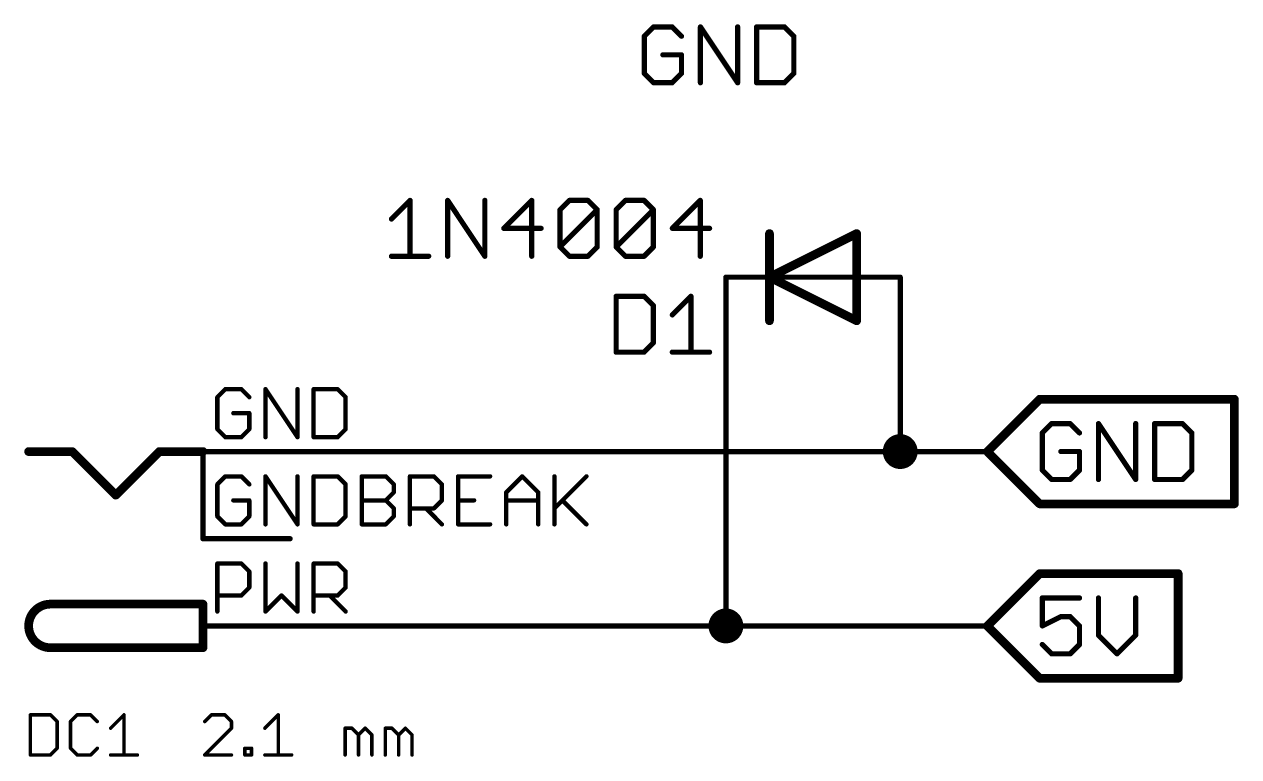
# Model space of a CAD drawing. Extents: x 2 to 137, y 1 to 177.
# Drawn here: x 2.41 to 37.8, y 8.89 to 30.23 of the extents above; entities that cross this region are included whole.
import ezdxf

# ---------------------------------------------------------------- set-up
doc = ezdxf.new("R2010")
doc.units = 0
for name, color, linetype in [('91', 94, 'CONTINUOUS'), ('94', 14, 'CONTINUOUS'), ('95', 250, 'CONTINUOUS'), ('96', 250, 'CONTINUOUS')]:
    doc.layers.add(name, color=color, linetype=linetype)

msp = doc.modelspace()

# ---------------------------------------------------------------- linework, layer by layer
at = {"layer": '91', "const_width": 0.1524}
for points in [[(22.86, 12.7), (22.86, 22.86)], [(27.94, 22.86), (27.94, 17.78)], [(10.16, 17.78), (27.94, 17.78)], [(27.94, 17.78), (30.48, 17.78)], [(10.16, 12.7), (22.86, 12.7)], [(22.86, 12.7), (30.48, 12.7)]]:
    msp.add_lwpolyline(points, dxfattribs=at)
at = {"layer": '91'}
for points, const_width in [([(22.8981, 22.86, 1), (22.8219, 22.86)], 0.0762), ([(27.9781, 22.86, 1), (27.9019, 22.86)], 0.0762), ([(27.94, 17.526, 1), (27.94, 18.034, 1), (27.94, 17.526)], 0.508), ([(10.16, 17.8181, 1), (10.16, 17.7419)], 0.0762), ([(27.94, 17.8181, 1), (27.94, 17.7419)], 0.0762), ([(27.9019, 17.78, 1), (27.9781, 17.78)], 0.0762), ([(27.94, 17.7419, 1), (27.94, 17.8181)], 0.0762), ([(30.48, 17.7419, 1), (30.48, 17.8181)], 0.0762), ([(22.86, 12.446, 1), (22.86, 12.954, 1), (22.86, 12.446)], 0.508), ([(10.16, 12.7381, 1), (10.16, 12.6619)], 0.0762), ([(22.86, 12.7381, 1), (22.86, 12.6619)], 0.0762), ([(22.86, 12.6619, 1), (22.86, 12.7381)], 0.0762), ([(30.48, 12.6619, 1), (30.48, 12.7381)], 0.0762), ([(22.8219, 12.7, 1), (22.8981, 12.7)], 0.0762)]:
    msp.add_lwpolyline(points, format="xyb", dxfattribs=dict(at, const_width=const_width))
at = {"layer": '94'}
for points, const_width in [([(26.67, 24.13), (24.13, 22.86)], 0.254), ([(24.13, 22.86), (24.13, 24.13)], 0.254), ([(26.67, 21.59), (26.67, 24.13)], 0.254), ([(22.86, 22.86), (25.4, 22.86)], 0.1524), ([(24.13, 22.86), (26.67, 21.59)], 0.254), ([(24.13, 21.59), (24.13, 22.86)], 0.254), ([(27.94, 22.86), (25.4, 22.86)], 0.1524), ([(2.54, 17.78), (3.81, 17.78)], 0.254), ([(3.81, 17.78), (5.08, 16.51)], 0.254), ([(5.08, 16.51), (6.35, 17.78)], 0.254), ([(7.62, 17.78), (6.35, 17.78)], 0.254), ([(7.62, 15.24), (7.62, 17.78)], 0.1524), ([(10.16, 17.78), (7.62, 17.78)], 0.1524), ([(10.16, 15.24), (7.62, 15.24)], 0.1524), ([(7.62, 13.335), (3.175, 13.335)], 0.254), ([(7.62, 12.065), (7.62, 13.335)], 0.254), ([(10.16, 12.7), (7.62, 12.7)], 0.1524), ([(7.62, 12.065), (3.175, 12.065)], 0.254)]:
    msp.add_lwpolyline(points, dxfattribs=dict(at, const_width=const_width))
for points, const_width in [([(24.1935, 24.13, 1), (24.0665, 24.13)], 0.127), ([(26.7335, 24.13, 1), (26.6065, 24.13)], 0.127), ([(26.6984, 24.0732, 1), (26.6416, 24.1868)], 0.127), ([(22.86, 22.8981, 1), (22.86, 22.8219)], 0.0762), ([(24.1584, 22.9168, 1), (24.1016, 22.8032)], 0.127), ([(24.1935, 22.86, 1), (24.0665, 22.86)], 0.127), ([(24.1016, 22.9168, 1), (24.1584, 22.8032)], 0.127), ([(24.0665, 22.86, 1), (24.1935, 22.86)], 0.127), ([(25.4, 22.8981, 1), (25.4, 22.8219)], 0.0762), ([(25.4, 22.8219, 1), (25.4, 22.8981)], 0.0762), ([(27.94, 22.8219, 1), (27.94, 22.8981)], 0.0762), ([(24.0665, 21.59, 1), (24.1935, 21.59)], 0.127), ([(26.6065, 21.59, 1), (26.7335, 21.59)], 0.127), ([(26.6416, 21.5332, 1), (26.6984, 21.6468)], 0.127), ([(2.54, 17.8435, 1), (2.54, 17.7165)], 0.127), ([(3.8549, 17.8249, 1), (3.7651, 17.7351)], 0.127), ([(3.81, 17.7165, 1), (3.81, 17.8435)], 0.127), ([(6.35, 17.8435, 1), (6.35, 17.7165)], 0.127), ([(6.3949, 17.7351, 1), (6.3051, 17.8249)], 0.127), ([(7.6581, 17.78, 1), (7.5819, 17.78)], 0.0762), ([(7.62, 17.8181, 1), (7.62, 17.7419)], 0.0762), ([(7.62, 17.7165, 1), (7.62, 17.8435)], 0.127), ([(10.16, 17.7419, 1), (10.16, 17.8181)], 0.0762), ([(5.0351, 16.5549, 1), (5.1249, 16.4651)], 0.127), ([(5.0351, 16.4651, 1), (5.1249, 16.5549)], 0.127), ([(7.62, 15.2781, 1), (7.62, 15.2019)], 0.0762), ([(7.5819, 15.24, 1), (7.6581, 15.24)], 0.0762), ([(10.16, 15.2019, 1), (10.16, 15.2781)], 0.0762), ([(3.175, 13.335, 1), (3.175, 12.065)], 0.254), ([(3.175, 13.3985, 1), (3.175, 13.2715)], 0.127), ([(3.175, 13.2715, 1), (3.175, 13.3985)], 0.127), ([(7.6835, 13.335, 1), (7.5565, 13.335)], 0.127), ([(7.62, 13.2715, 1), (7.62, 13.3985)], 0.127), ([(7.62, 12.7381, 1), (7.62, 12.6619)], 0.0762), ([(10.16, 12.6619, 1), (10.16, 12.7381)], 0.0762), ([(3.175, 12.1285, 1), (3.175, 12.0015)], 0.127), ([(3.175, 12.0015, 1), (3.175, 12.1285)], 0.127), ([(7.5565, 12.065, 1), (7.6835, 12.065)], 0.127), ([(7.62, 12.0015, 1), (7.62, 12.1285)], 0.127)]:
    msp.add_lwpolyline(points, format="xyb", dxfattribs=dict(at, const_width=const_width))
at = {"layer": '95'}
for points, const_width in [([(19.6619, 22.3026), (19.6619, 20.6756)], 0.1524), ([(20.4754, 22.3026), (19.6619, 22.3026)], 0.1524), ([(20.7465, 22.0314), (20.4754, 22.3026)], 0.1524), ([(21.299, 21.7603), (21.8414, 22.3026)], 0.1524), ([(21.8414, 22.3026), (21.8414, 20.6756)], 0.1524), ([(20.7465, 20.9468), (20.7465, 22.0314)], 0.1524), ([(20.4754, 20.6756), (20.7465, 20.9468)], 0.1524), ([(19.6619, 20.6756), (20.4754, 20.6756)], 0.1524), ([(21.299, 20.6756), (22.3837, 20.6756)], 0.1524), ([(8.2721, 19.5973), (8.0391, 19.3643)], 0.127), ([(8.7382, 19.5973), (8.2721, 19.5973)], 0.127), ([(8.9712, 19.3643), (8.7382, 19.5973)], 0.127), ([(9.4424, 18.1991), (9.4424, 19.5973)], 0.127), ([(9.4424, 19.5973), (10.3745, 18.1991)], 0.127), ([(10.3745, 18.1991), (10.3745, 19.5973)], 0.127), ([(10.8457, 19.5973), (10.8457, 18.1991)], 0.127), ([(11.5448, 19.5973), (10.8457, 19.5973)], 0.127), ([(11.7778, 19.3643), (11.5448, 19.5973)], 0.127), ([(8.0391, 19.3643), (8.0391, 18.4321)], 0.127), ([(11.7778, 18.4321), (11.7778, 19.3643)], 0.127), ([(30.48, 17.78), (32.004, 19.304)], 0.254), ([(32.004, 19.304), (37.6775, 19.304)], 0.254), ([(37.6775, 19.304), (37.6775, 16.256)], 0.254), ([(8.9712, 18.8982), (8.5052, 18.8982)], 0.127), ([(8.9712, 18.4321), (8.9712, 18.8982)], 0.127), ([(8.0391, 18.4321), (8.2721, 18.1991)], 0.127), ([(8.7382, 18.1991), (8.9712, 18.4321)], 0.127), ([(11.5448, 18.1991), (11.7778, 18.4321)], 0.127), ([(32.3514, 18.5942), (32.0802, 18.323)], 0.1524), ([(32.8937, 18.5942), (32.3514, 18.5942)], 0.1524), ([(33.1649, 18.323), (32.8937, 18.5942)], 0.1524), ([(33.7174, 16.9672), (33.7174, 18.5942)], 0.1524), ([(33.7174, 18.5942), (34.802, 16.9672)], 0.1524), ([(34.802, 16.9672), (34.802, 18.5942)], 0.1524), ([(35.3545, 18.5942), (35.3545, 16.9672)], 0.1524), ([(36.168, 18.5942), (35.3545, 18.5942)], 0.1524), ([(36.4392, 18.323), (36.168, 18.5942)], 0.1524), ([(8.2721, 18.1991), (8.7382, 18.1991)], 0.127), ([(10.8457, 18.1991), (11.5448, 18.1991)], 0.127), ([(32.0802, 18.323), (32.0802, 17.2384)], 0.1524), ([(36.4392, 17.2384), (36.4392, 18.323)], 0.1524), ([(30.48, 17.78), (32.004, 16.256)], 0.254), ([(33.1649, 17.7807), (32.6225, 17.7807)], 0.1524), ([(33.1649, 17.2384), (33.1649, 17.7807)], 0.1524), ([(8.2721, 17.0573), (8.0391, 16.8243)], 0.127), ([(8.7382, 17.0573), (8.2721, 17.0573)], 0.127), ([(8.9712, 16.8243), (8.7382, 17.0573)], 0.127), ([(9.4424, 15.6591), (9.4424, 17.0573)], 0.127), ([(9.4424, 17.0573), (10.3745, 15.6591)], 0.127), ([(10.3745, 15.6591), (10.3745, 17.0573)], 0.127), ([(10.8457, 17.0573), (10.8457, 15.6591)], 0.127), ([(11.5448, 17.0573), (10.8457, 17.0573)], 0.127), ([(11.7778, 16.8243), (11.5448, 17.0573)], 0.127), ([(12.2489, 15.6591), (12.2489, 17.0573)], 0.127), ([(12.2489, 17.0573), (12.948, 17.0573)], 0.127), ([(12.948, 17.0573), (13.1811, 16.8243)], 0.127), ([(13.6522, 15.6591), (13.6522, 17.0573)], 0.127), ([(13.6522, 17.0573), (14.3513, 17.0573)], 0.127), ([(14.3513, 17.0573), (14.5843, 16.8243)], 0.127), ([(15.9876, 17.0573), (15.0555, 17.0573)], 0.127), ([(15.0555, 17.0573), (15.0555, 15.6591)], 0.127), ([(16.4588, 16.5912), (16.9248, 17.0573)], 0.127), ([(16.9248, 17.0573), (17.3909, 16.5912)], 0.127), ([(17.862, 17.0573), (17.862, 15.6591)], 0.127), ([(17.862, 16.1252), (18.7942, 17.0573)], 0.127), ([(32.0802, 17.2384), (32.3514, 16.9672)], 0.1524), ([(32.3514, 16.9672), (32.8937, 16.9672)], 0.1524), ([(32.8937, 16.9672), (33.1649, 17.2384)], 0.1524), ([(35.3545, 16.9672), (36.168, 16.9672)], 0.1524), ([(36.168, 16.9672), (36.4392, 17.2384)], 0.1524), ([(8.0391, 16.8243), (8.0391, 15.8921)], 0.127), ([(11.7778, 15.8921), (11.7778, 16.8243)], 0.127), ([(13.1811, 16.5912), (12.948, 16.3582)], 0.127), ([(13.1811, 16.8243), (13.1811, 16.5912)], 0.127), ([(14.5843, 16.8243), (14.5843, 16.3582)], 0.127), ([(16.4588, 15.6591), (16.4588, 16.5912)], 0.127), ([(17.3909, 16.5912), (17.3909, 15.6591)], 0.127), ([(8.9712, 16.3582), (8.5052, 16.3582)], 0.127), ([(8.9712, 15.8921), (8.9712, 16.3582)], 0.127), ([(12.2489, 16.3582), (12.948, 16.3582)], 0.127), ([(12.948, 16.3582), (13.1811, 16.1252)], 0.127), ([(14.5843, 16.3582), (14.3513, 16.1252)], 0.127), ([(15.0555, 16.3582), (15.5216, 16.3582)], 0.127), ([(16.4588, 16.3582), (17.3909, 16.3582)], 0.127), ([(18.0951, 16.3582), (18.7942, 15.6591)], 0.127), ([(32.004, 16.256), (37.6775, 16.256)], 0.254), ([(8.0391, 15.8921), (8.2721, 15.6591)], 0.127), ([(8.7382, 15.6591), (8.9712, 15.8921)], 0.127), ([(11.5448, 15.6591), (11.7778, 15.8921)], 0.127), ([(13.1811, 15.8921), (12.948, 15.6591)], 0.127), ([(13.1811, 16.1252), (13.1811, 15.8921)], 0.127), ([(14.3513, 16.1252), (13.6522, 16.1252)], 0.127), ([(14.1183, 16.1252), (14.5843, 15.6591)], 0.127), ([(8.2721, 15.6591), (8.7382, 15.6591)], 0.127), ([(10.8457, 15.6591), (11.5448, 15.6591)], 0.127), ([(12.948, 15.6591), (12.2489, 15.6591)], 0.127), ([(15.0555, 15.6591), (15.9876, 15.6591)], 0.127), ([(8.0391, 13.1191), (8.0391, 14.5173)], 0.127), ([(8.0391, 14.5173), (8.7382, 14.5173)], 0.127), ([(8.7382, 14.5173), (8.9712, 14.2843)], 0.127), ([(9.4424, 14.5173), (9.4424, 13.1191)], 0.127), ([(10.3745, 13.1191), (10.3745, 14.5173)], 0.127), ([(10.8457, 13.1191), (10.8457, 14.5173)], 0.127), ([(10.8457, 14.5173), (11.5448, 14.5173)], 0.127), ([(11.5448, 14.5173), (11.7778, 14.2843)], 0.127), ([(8.9712, 14.2843), (8.9712, 13.8182)], 0.127), ([(11.7778, 14.2843), (11.7778, 13.8182)], 0.127), ([(30.48, 12.7), (32.004, 14.224)], 0.254), ([(32.004, 14.224), (36.0403, 14.224)], 0.254), ([(36.0403, 14.224), (36.0403, 11.176)], 0.254), ([(8.9712, 13.8182), (8.7382, 13.5852)], 0.127), ([(11.7778, 13.8182), (11.5448, 13.5852)], 0.127), ([(8.7382, 13.5852), (8.0391, 13.5852)], 0.127), ([(9.4424, 13.1191), (9.9084, 13.5852)], 0.127), ([(9.9084, 13.5852), (10.3745, 13.1191)], 0.127), ([(11.5448, 13.5852), (10.8457, 13.5852)], 0.127), ([(11.3117, 13.5852), (11.7778, 13.1191)], 0.127), ([(33.1649, 13.5142), (32.0802, 13.5142)], 0.1524), ([(32.0802, 13.5142), (32.0802, 12.7007)], 0.1524), ([(33.7174, 13.5142), (33.7174, 12.4295)], 0.1524), ([(34.802, 12.4295), (34.802, 13.5142)], 0.1524), ([(30.48, 12.7), (32.004, 11.176)], 0.254), ([(32.0802, 12.7007), (32.6225, 12.9719)], 0.1524), ([(32.6225, 12.9719), (32.8937, 12.9719)], 0.1524), ([(32.8937, 12.9719), (33.1649, 12.7007)], 0.1524), ([(33.1649, 12.7007), (33.1649, 12.1584)], 0.1524), ([(33.7174, 12.4295), (34.2597, 11.8872)], 0.1524), ([(34.2597, 11.8872), (34.802, 12.4295)], 0.1524), ([(32.3514, 11.8872), (32.0802, 12.1584)], 0.1524), ([(33.1649, 12.1584), (32.8937, 11.8872)], 0.1524), ([(32.8937, 11.8872), (32.3514, 11.8872)], 0.1524), ([(32.004, 11.176), (36.0403, 11.176)], 0.254), ([(2.5908, 10.1102), (2.5908, 8.9408)], 0.1016), ([(3.1755, 10.1102), (2.5908, 10.1102)], 0.1016), ([(3.3704, 9.9153), (3.1755, 10.1102)], 0.1016), ([(3.3704, 9.1357), (3.3704, 9.9153)], 0.1016), ([(3.9551, 10.1102), (3.7602, 9.9153)], 0.1016), ([(3.7602, 9.9153), (3.7602, 9.1357)], 0.1016), ([(4.3449, 10.1102), (3.9551, 10.1102)], 0.1016), ([(4.5398, 9.9153), (4.3449, 10.1102)], 0.1016), ([(4.9296, 9.7204), (5.3194, 10.1102)], 0.1016), ([(5.3194, 10.1102), (5.3194, 8.9408)], 0.1016), ([(2.5908, 8.9408), (3.1755, 8.9408)], 0.1016), ([(3.1755, 8.9408), (3.3704, 9.1357)], 0.1016), ([(3.7602, 9.1357), (3.9551, 8.9408)], 0.1016), ([(3.9551, 8.9408), (4.3449, 8.9408)], 0.1016), ([(4.3449, 8.9408), (4.5398, 9.1357)], 0.1016), ([(4.9296, 8.9408), (5.7092, 8.9408)], 0.1016)]:
    msp.add_lwpolyline(points, dxfattribs=dict(at, const_width=const_width))
for points, const_width in [([(19.7, 22.3026, 1), (19.6238, 22.3026)], 0.0762), ([(19.6619, 22.3407, 1), (19.6619, 22.2645)], 0.0762), ([(20.5023, 22.3295, 1), (20.4484, 22.2756)], 0.0762), ([(20.4754, 22.2645, 1), (20.4754, 22.3407)], 0.0762), ([(21.8795, 22.3026, 1), (21.8033, 22.3026)], 0.0762), ([(21.8683, 22.2756, 1), (21.8144, 22.3295)], 0.0762), ([(20.7846, 22.0314, 1), (20.7084, 22.0314)], 0.0762), ([(20.7196, 22.0045, 1), (20.7735, 22.0584)], 0.0762), ([(21.2721, 21.7872, 1), (21.326, 21.7333)], 0.0762), ([(20.7084, 20.9468, 1), (20.7846, 20.9468)], 0.0762), ([(20.7735, 20.9198, 1), (20.7196, 20.9737)], 0.0762), ([(19.6619, 20.7137, 1), (19.6619, 20.6375)], 0.0762), ([(19.6238, 20.6756, 1), (19.7, 20.6756)], 0.0762), ([(20.4484, 20.7025, 1), (20.5023, 20.6487)], 0.0762), ([(20.4754, 20.6375, 1), (20.4754, 20.7137)], 0.0762), ([(21.299, 20.7137, 1), (21.299, 20.6375)], 0.0762), ([(21.8033, 20.6756, 1), (21.8795, 20.6756)], 0.0762), ([(22.3837, 20.6375, 1), (22.3837, 20.7137)], 0.0762), ([(8.2721, 19.629, 1), (8.2721, 19.5655)], 0.0635), ([(8.2946, 19.5748, 1), (8.2497, 19.6197)], 0.0635), ([(8.7606, 19.6197, 1), (8.7157, 19.5748)], 0.0635), ([(8.7382, 19.5655, 1), (8.7382, 19.629)], 0.0635), ([(9.4741, 19.5973, 1), (9.4106, 19.5973)], 0.0635), ([(9.4688, 19.6149, 1), (9.416, 19.5797)], 0.0635), ([(10.4063, 19.5973, 1), (10.3428, 19.5973)], 0.0635), ([(10.8774, 19.5973, 1), (10.8139, 19.5973)], 0.0635), ([(10.8457, 19.629, 1), (10.8457, 19.5655)], 0.0635), ([(11.5672, 19.6197, 1), (11.5223, 19.5748)], 0.0635), ([(11.5448, 19.5655, 1), (11.5448, 19.629)], 0.0635), ([(8.0166, 19.3867, 1), (8.0616, 19.3418)], 0.0635), ([(8.0709, 19.3643, 1), (8.0074, 19.3643)], 0.0635), ([(8.9488, 19.3418, 1), (8.9937, 19.3867)], 0.0635), ([(11.8095, 19.3643, 1), (11.746, 19.3643)], 0.0635), ([(11.7553, 19.3418, 1), (11.8002, 19.3867)], 0.0635), ([(32.004, 19.3675, 1), (32.004, 19.2405)], 0.127), ([(32.0489, 19.2591, 1), (31.9591, 19.3489)], 0.127), ([(37.741, 19.304, 1), (37.614, 19.304)], 0.127), ([(37.6775, 19.2405, 1), (37.6775, 19.3675)], 0.127), ([(8.5052, 18.9299, 1), (8.5052, 18.8664)], 0.0635), ([(9.003, 18.8982, 1), (8.9395, 18.8982)], 0.0635), ([(8.9712, 18.8664, 1), (8.9712, 18.9299)], 0.0635), ([(8.0616, 18.4546, 1), (8.0166, 18.4097)], 0.0635), ([(8.0074, 18.4321, 1), (8.0709, 18.4321)], 0.0635), ([(8.9395, 18.4321, 1), (9.003, 18.4321)], 0.0635), ([(8.9937, 18.4097, 1), (8.9488, 18.4546)], 0.0635), ([(11.746, 18.4321, 1), (11.8095, 18.4321)], 0.0635), ([(11.8002, 18.4097, 1), (11.7553, 18.4546)], 0.0635), ([(32.3514, 18.6323, 1), (32.3514, 18.5561)], 0.0762), ([(32.3783, 18.5672, 1), (32.3244, 18.6211)], 0.0762), ([(32.9206, 18.6211, 1), (32.8668, 18.5672)], 0.0762), ([(32.8937, 18.5561, 1), (32.8937, 18.6323)], 0.0762), ([(33.7555, 18.5942, 1), (33.6793, 18.5942)], 0.0762), ([(33.7491, 18.6153, 1), (33.6857, 18.5731)], 0.0762), ([(34.8401, 18.5942, 1), (34.7639, 18.5942)], 0.0762), ([(35.3926, 18.5942, 1), (35.3164, 18.5942)], 0.0762), ([(35.3545, 18.6323, 1), (35.3545, 18.5561)], 0.0762), ([(36.1949, 18.6211, 1), (36.1411, 18.5672)], 0.0762), ([(36.168, 18.5561, 1), (36.168, 18.6323)], 0.0762), ([(8.2721, 18.2309, 1), (8.2721, 18.1674)], 0.0635), ([(8.2497, 18.1766, 1), (8.2946, 18.2216)], 0.0635), ([(8.7157, 18.2216, 1), (8.7606, 18.1766)], 0.0635), ([(8.7382, 18.1674, 1), (8.7382, 18.2309)], 0.0635), ([(9.4106, 18.1991, 1), (9.4741, 18.1991)], 0.0635), ([(10.3428, 18.1991, 1), (10.4063, 18.1991)], 0.0635), ([(10.3481, 18.1815, 1), (10.4009, 18.2167)], 0.0635), ([(10.8139, 18.1991, 1), (10.8774, 18.1991)], 0.0635), ([(10.8457, 18.2309, 1), (10.8457, 18.1674)], 0.0635), ([(11.5223, 18.2216, 1), (11.5672, 18.1766)], 0.0635), ([(11.5448, 18.1674, 1), (11.5448, 18.2309)], 0.0635), ([(32.1183, 18.323, 1), (32.0421, 18.323)], 0.0762), ([(32.0533, 18.35, 1), (32.1071, 18.2961)], 0.0762), ([(33.1379, 18.2961, 1), (33.1918, 18.35)], 0.0762), ([(36.4773, 18.323, 1), (36.4011, 18.323)], 0.0762), ([(36.4122, 18.2961, 1), (36.4661, 18.35)], 0.0762), ([(30.5249, 17.8249, 1), (30.4351, 17.7351)], 0.127), ([(30.4351, 17.8249, 1), (30.5249, 17.7351)], 0.127), ([(32.6225, 17.8188, 1), (32.6225, 17.7426)], 0.0762), ([(33.203, 17.7807, 1), (33.1268, 17.7807)], 0.0762), ([(33.1649, 17.7426, 1), (33.1649, 17.8188)], 0.0762), ([(8.2721, 17.089, 1), (8.2721, 17.0255)], 0.0635), ([(8.2946, 17.0348, 1), (8.2497, 17.0797)], 0.0635), ([(8.7606, 17.0797, 1), (8.7157, 17.0348)], 0.0635), ([(8.7382, 17.0255, 1), (8.7382, 17.089)], 0.0635), ([(9.4741, 17.0573, 1), (9.4106, 17.0573)], 0.0635), ([(9.4688, 17.0749, 1), (9.416, 17.0397)], 0.0635), ([(10.4063, 17.0573, 1), (10.3428, 17.0573)], 0.0635), ([(10.8774, 17.0573, 1), (10.8139, 17.0573)], 0.0635), ([(10.8457, 17.089, 1), (10.8457, 17.0255)], 0.0635), ([(11.5672, 17.0797, 1), (11.5223, 17.0348)], 0.0635), ([(11.5448, 17.0255, 1), (11.5448, 17.089)], 0.0635), ([(12.2489, 17.089, 1), (12.2489, 17.0255)], 0.0635), ([(12.2807, 17.0573, 1), (12.2172, 17.0573)], 0.0635), ([(12.9705, 17.0797, 1), (12.9256, 17.0348)], 0.0635), ([(12.948, 17.0255, 1), (12.948, 17.089)], 0.0635), ([(13.684, 17.0573, 1), (13.6205, 17.0573)], 0.0635), ([(13.6522, 17.089, 1), (13.6522, 17.0255)], 0.0635), ([(14.3738, 17.0797, 1), (14.3289, 17.0348)], 0.0635), ([(14.3513, 17.0255, 1), (14.3513, 17.089)], 0.0635), ([(15.0872, 17.0573, 1), (15.0237, 17.0573)], 0.0635), ([(15.0555, 17.089, 1), (15.0555, 17.0255)], 0.0635), ([(15.9876, 17.0255, 1), (15.9876, 17.089)], 0.0635), ([(16.9473, 17.0797, 1), (16.9024, 17.0348)], 0.0635), ([(16.9473, 17.0348, 1), (16.9024, 17.0797)], 0.0635), ([(17.8938, 17.0573, 1), (17.8303, 17.0573)], 0.0635), ([(18.8166, 17.0348, 1), (18.7717, 17.0797)], 0.0635), ([(32.1071, 17.2653, 1), (32.0533, 17.2114)], 0.0762), ([(32.0421, 17.2384, 1), (32.1183, 17.2384)], 0.0762), ([(32.3514, 17.0053, 1), (32.3514, 16.9291)], 0.0762), ([(32.3244, 16.9403, 1), (32.3783, 16.9941)], 0.0762), ([(32.8668, 16.9941, 1), (32.9206, 16.9403)], 0.0762), ([(32.8937, 16.9291, 1), (32.8937, 17.0053)], 0.0762), ([(33.1268, 17.2384, 1), (33.203, 17.2384)], 0.0762), ([(33.1918, 17.2114, 1), (33.1379, 17.2653)], 0.0762), ([(33.6793, 16.9672, 1), (33.7555, 16.9672)], 0.0762), ([(34.7639, 16.9672, 1), (34.8401, 16.9672)], 0.0762), ([(34.7703, 16.9461, 1), (34.8337, 16.9883)], 0.0762), ([(35.3545, 17.0053, 1), (35.3545, 16.9291)], 0.0762), ([(35.3164, 16.9672, 1), (35.3926, 16.9672)], 0.0762), ([(36.1411, 16.9941, 1), (36.1949, 16.9403)], 0.0762), ([(36.168, 16.9291, 1), (36.168, 17.0053)], 0.0762), ([(36.4011, 17.2384, 1), (36.4773, 17.2384)], 0.0762), ([(36.4661, 17.2114, 1), (36.4122, 17.2653)], 0.0762), ([(8.0166, 16.8467, 1), (8.0616, 16.8018)], 0.0635), ([(8.0709, 16.8243, 1), (8.0074, 16.8243)], 0.0635), ([(8.9488, 16.8018, 1), (8.9937, 16.8467)], 0.0635), ([(11.8095, 16.8243, 1), (11.746, 16.8243)], 0.0635), ([(11.7553, 16.8018, 1), (11.8002, 16.8467)], 0.0635), ([(13.2128, 16.8243, 1), (13.1493, 16.8243)], 0.0635), ([(13.1586, 16.8018, 1), (13.2035, 16.8467)], 0.0635), ([(13.2035, 16.5688, 1), (13.1586, 16.6137)], 0.0635), ([(14.6161, 16.8243, 1), (14.5526, 16.8243)], 0.0635), ([(14.5619, 16.8018, 1), (14.6068, 16.8467)], 0.0635), ([(16.4905, 16.5912, 1), (16.427, 16.5912)], 0.0635), ([(16.4363, 16.6137, 1), (16.4812, 16.5688)], 0.0635), ([(17.4226, 16.5912, 1), (17.3591, 16.5912)], 0.0635), ([(17.3684, 16.5688, 1), (17.4133, 16.6137)], 0.0635), ([(8.5052, 16.3899, 1), (8.5052, 16.3264)], 0.0635), ([(9.003, 16.3582, 1), (8.9395, 16.3582)], 0.0635), ([(8.9712, 16.3264, 1), (8.9712, 16.3899)], 0.0635), ([(12.2489, 16.3899, 1), (12.2489, 16.3264)], 0.0635), ([(12.9705, 16.3806, 1), (12.9256, 16.3357)], 0.0635), ([(12.9256, 16.3806, 1), (12.9705, 16.3357)], 0.0635), ([(12.948, 16.3264, 1), (12.948, 16.3899)], 0.0635), ([(13.1493, 16.5912, 1), (13.2128, 16.5912)], 0.0635), ([(14.5526, 16.3582, 1), (14.6161, 16.3582)], 0.0635), ([(14.6068, 16.3357, 1), (14.5619, 16.3806)], 0.0635), ([(15.0555, 16.3899, 1), (15.0555, 16.3264)], 0.0635), ([(15.5216, 16.3264, 1), (15.5216, 16.3899)], 0.0635), ([(16.4588, 16.3899, 1), (16.4588, 16.3264)], 0.0635), ([(17.3909, 16.3264, 1), (17.3909, 16.3899)], 0.0635), ([(18.1175, 16.3806, 1), (18.0726, 16.3357)], 0.0635), ([(32.004, 16.3195, 1), (32.004, 16.1925)], 0.127), ([(31.9591, 16.2111, 1), (32.0489, 16.3009)], 0.127), ([(37.614, 16.256, 1), (37.741, 16.256)], 0.127), ([(37.6775, 16.1925, 1), (37.6775, 16.3195)], 0.127), ([(8.0616, 15.9146, 1), (8.0166, 15.8697)], 0.0635), ([(8.9937, 15.8697, 1), (8.9488, 15.9146)], 0.0635), ([(11.8002, 15.8697, 1), (11.7553, 15.9146)], 0.0635), ([(13.2128, 16.1252, 1), (13.1493, 16.1252)], 0.0635), ([(13.1586, 16.1027, 1), (13.2035, 16.1476)], 0.0635), ([(13.2035, 15.8697, 1), (13.1586, 15.9146)], 0.0635), ([(13.6522, 16.1569, 1), (13.6522, 16.0934)], 0.0635), ([(14.1407, 16.1476, 1), (14.0958, 16.1027)], 0.0635), ([(14.3289, 16.1476, 1), (14.3738, 16.1027)], 0.0635), ([(14.3513, 16.0934, 1), (14.3513, 16.1569)], 0.0635), ([(17.8396, 16.1476, 1), (17.8845, 16.1027)], 0.0635), ([(8.0074, 15.8921, 1), (8.0709, 15.8921)], 0.0635), ([(8.2721, 15.6909, 1), (8.2721, 15.6273)], 0.0635), ([(8.2497, 15.6366, 1), (8.2946, 15.6816)], 0.0635), ([(8.7157, 15.6816, 1), (8.7606, 15.6366)], 0.0635), ([(8.7382, 15.6273, 1), (8.7382, 15.6909)], 0.0635), ([(8.9395, 15.8921, 1), (9.003, 15.8921)], 0.0635), ([(9.4106, 15.6591, 1), (9.4741, 15.6591)], 0.0635), ([(10.3428, 15.6591, 1), (10.4063, 15.6591)], 0.0635), ([(10.3481, 15.6415, 1), (10.4009, 15.6767)], 0.0635), ([(10.8457, 15.6909, 1), (10.8457, 15.6273)], 0.0635), ([(10.8139, 15.6591, 1), (10.8774, 15.6591)], 0.0635), ([(11.5223, 15.6816, 1), (11.5672, 15.6366)], 0.0635), ([(11.5448, 15.6273, 1), (11.5448, 15.6909)], 0.0635), ([(11.746, 15.8921, 1), (11.8095, 15.8921)], 0.0635), ([(12.2489, 15.6909, 1), (12.2489, 15.6273)], 0.0635), ([(12.2172, 15.6591, 1), (12.2807, 15.6591)], 0.0635), ([(12.9256, 15.6816, 1), (12.9705, 15.6366)], 0.0635), ([(12.948, 15.6273, 1), (12.948, 15.6909)], 0.0635), ([(13.1493, 15.8921, 1), (13.2128, 15.8921)], 0.0635), ([(13.6205, 15.6591, 1), (13.684, 15.6591)], 0.0635), ([(14.5619, 15.6366, 1), (14.6068, 15.6816)], 0.0635), ([(15.0555, 15.6909, 1), (15.0555, 15.6273)], 0.0635), ([(15.0237, 15.6591, 1), (15.0872, 15.6591)], 0.0635), ([(15.9876, 15.6273, 1), (15.9876, 15.6909)], 0.0635), ([(16.427, 15.6591, 1), (16.4905, 15.6591)], 0.0635), ([(17.3591, 15.6591, 1), (17.4226, 15.6591)], 0.0635), ([(17.8303, 15.6591, 1), (17.8938, 15.6591)], 0.0635), ([(18.7717, 15.6366, 1), (18.8166, 15.6816)], 0.0635), ([(8.0391, 14.549, 1), (8.0391, 14.4855)], 0.0635), ([(8.0709, 14.5173, 1), (8.0074, 14.5173)], 0.0635), ([(8.7606, 14.5397, 1), (8.7157, 14.4948)], 0.0635), ([(8.7382, 14.4855, 1), (8.7382, 14.549)], 0.0635), ([(9.4741, 14.5173, 1), (9.4106, 14.5173)], 0.0635), ([(10.4063, 14.5173, 1), (10.3428, 14.5173)], 0.0635), ([(10.8774, 14.5173, 1), (10.8139, 14.5173)], 0.0635), ([(10.8457, 14.549, 1), (10.8457, 14.4855)], 0.0635), ([(11.5672, 14.5397, 1), (11.5223, 14.4948)], 0.0635), ([(11.5448, 14.4855, 1), (11.5448, 14.549)], 0.0635), ([(9.003, 14.2843, 1), (8.9395, 14.2843)], 0.0635), ([(8.9488, 14.2618, 1), (8.9937, 14.3067)], 0.0635), ([(11.8095, 14.2843, 1), (11.746, 14.2843)], 0.0635), ([(11.7553, 14.2618, 1), (11.8002, 14.3067)], 0.0635), ([(32.004, 14.2875, 1), (32.004, 14.1605)], 0.127), ([(32.0489, 14.1791, 1), (31.9591, 14.2689)], 0.127), ([(36.1038, 14.224, 1), (35.9768, 14.224)], 0.127), ([(36.0403, 14.1605, 1), (36.0403, 14.2875)], 0.127), ([(8.9395, 13.8182, 1), (9.003, 13.8182)], 0.0635), ([(8.9937, 13.7957, 1), (8.9488, 13.8406)], 0.0635), ([(11.746, 13.8182, 1), (11.8095, 13.8182)], 0.0635), ([(11.8002, 13.7957, 1), (11.7553, 13.8406)], 0.0635), ([(8.0391, 13.6169, 1), (8.0391, 13.5534)], 0.0635), ([(8.7157, 13.6076, 1), (8.7606, 13.5627)], 0.0635), ([(8.7382, 13.5534, 1), (8.7382, 13.6169)], 0.0635), ([(9.9309, 13.6076, 1), (9.886, 13.5627)], 0.0635), ([(9.9309, 13.5627, 1), (9.886, 13.6076)], 0.0635), ([(10.8457, 13.6169, 1), (10.8457, 13.5534)], 0.0635), ([(11.3342, 13.6076, 1), (11.2893, 13.5627)], 0.0635), ([(11.5223, 13.6076, 1), (11.5672, 13.5627)], 0.0635), ([(11.5448, 13.5534, 1), (11.5448, 13.6169)], 0.0635), ([(32.0802, 13.5523, 1), (32.0802, 13.4761)], 0.0762), ([(32.1183, 13.5142, 1), (32.0421, 13.5142)], 0.0762), ([(33.1649, 13.4761, 1), (33.1649, 13.5523)], 0.0762), ([(33.7555, 13.5142, 1), (33.6793, 13.5142)], 0.0762), ([(34.8401, 13.5142, 1), (34.7639, 13.5142)], 0.0762), ([(8.0074, 13.1191, 1), (8.0709, 13.1191)], 0.0635), ([(9.4199, 13.1416, 1), (9.4648, 13.0966)], 0.0635), ([(9.4106, 13.1191, 1), (9.4741, 13.1191)], 0.0635), ([(10.3428, 13.1191, 1), (10.4063, 13.1191)], 0.0635), ([(10.3521, 13.0966, 1), (10.397, 13.1416)], 0.0635), ([(10.8139, 13.1191, 1), (10.8774, 13.1191)], 0.0635), ([(11.7553, 13.0966, 1), (11.8002, 13.1416)], 0.0635), ([(30.5249, 12.7449, 1), (30.4351, 12.6551)], 0.127), ([(30.4351, 12.7449, 1), (30.5249, 12.6551)], 0.127), ([(32.0632, 12.7348, 1), (32.0972, 12.6666)], 0.0762), ([(32.6225, 13.01, 1), (32.6225, 12.9338)], 0.0762), ([(32.6396, 12.9378, 1), (32.6055, 13.0059)], 0.0762), ([(32.9206, 12.9988, 1), (32.8668, 12.9449)], 0.0762), ([(32.8937, 12.9338, 1), (32.8937, 13.01)], 0.0762), ([(33.203, 12.7007, 1), (33.1268, 12.7007)], 0.0762), ([(33.1379, 12.6738, 1), (33.1918, 12.7276)], 0.0762), ([(32.0421, 12.7007, 1), (32.1183, 12.7007)], 0.0762), ([(33.7443, 12.4565, 1), (33.6904, 12.4026)], 0.0762), ([(33.6793, 12.4295, 1), (33.7555, 12.4295)], 0.0762), ([(34.7639, 12.4295, 1), (34.8401, 12.4295)], 0.0762), ([(34.829, 12.4026, 1), (34.7751, 12.4565)], 0.0762), ([(32.1071, 12.1853, 1), (32.0533, 12.1314)], 0.0762), ([(33.1268, 12.1584, 1), (33.203, 12.1584)], 0.0762), ([(33.1918, 12.1314, 1), (33.1379, 12.1853)], 0.0762), ([(32.3514, 11.9253, 1), (32.3514, 11.8491)], 0.0762), ([(32.3244, 11.8603, 1), (32.3783, 11.9141)], 0.0762), ([(32.8668, 11.9141, 1), (32.9206, 11.8603)], 0.0762), ([(32.8937, 11.8491, 1), (32.8937, 11.9253)], 0.0762), ([(34.2327, 11.9141, 1), (34.2866, 11.8603)], 0.0762), ([(34.2327, 11.8603, 1), (34.2866, 11.9141)], 0.0762), ([(32.004, 11.2395, 1), (32.004, 11.1125)], 0.127), ([(31.9591, 11.1311, 1), (32.0489, 11.2209)], 0.127), ([(35.9768, 11.176, 1), (36.1038, 11.176)], 0.127), ([(36.0403, 11.1125, 1), (36.0403, 11.2395)], 0.127), ([(2.6162, 10.1102, 1), (2.5654, 10.1102)], 0.0508), ([(2.5908, 10.1356, 1), (2.5908, 10.0848)], 0.0508), ([(3.1935, 10.1282, 1), (3.1575, 10.0922)], 0.0508), ([(3.1755, 10.0848, 1), (3.1755, 10.1356)], 0.0508), ([(3.3958, 9.9153, 1), (3.345, 9.9153)], 0.0508), ([(3.3524, 9.8973, 1), (3.3884, 9.9333)], 0.0508), ([(3.7422, 9.9333, 1), (3.7782, 9.8973)], 0.0508), ([(3.7856, 9.9153, 1), (3.7348, 9.9153)], 0.0508), ([(3.9551, 10.1356, 1), (3.9551, 10.0848)], 0.0508), ([(3.9731, 10.0922, 1), (3.9371, 10.1282)], 0.0508), ([(4.3629, 10.1282, 1), (4.3269, 10.0922)], 0.0508), ([(4.3449, 10.0848, 1), (4.3449, 10.1356)], 0.0508), ([(4.5218, 9.8973, 1), (4.5578, 9.9333)], 0.0508), ([(5.3448, 10.1102, 1), (5.294, 10.1102)], 0.0508), ([(5.3374, 10.0922, 1), (5.3014, 10.1282)], 0.0508), ([(4.9116, 9.7384, 1), (4.9476, 9.7024)], 0.0508), ([(2.5908, 8.9662, 1), (2.5908, 8.9154)], 0.0508), ([(2.5654, 8.9408, 1), (2.6162, 8.9408)], 0.0508), ([(3.1575, 8.9588, 1), (3.1935, 8.9228)], 0.0508), ([(3.1755, 8.9154, 1), (3.1755, 8.9662)], 0.0508), ([(3.345, 9.1357, 1), (3.3958, 9.1357)], 0.0508), ([(3.3884, 9.1177, 1), (3.3524, 9.1537)], 0.0508), ([(3.7782, 9.1537, 1), (3.7422, 9.1177)], 0.0508), ([(3.7348, 9.1357, 1), (3.7856, 9.1357)], 0.0508), ([(3.9551, 8.9662, 1), (3.9551, 8.9154)], 0.0508), ([(3.9371, 8.9228, 1), (3.9731, 8.9588)], 0.0508), ([(4.3269, 8.9588, 1), (4.3629, 8.9228)], 0.0508), ([(4.3449, 8.9154, 1), (4.3449, 8.9662)], 0.0508), ([(4.5578, 9.1177, 1), (4.5218, 9.1537)], 0.0508), ([(4.9296, 8.9662, 1), (4.9296, 8.9154)], 0.0508), ([(5.294, 8.9408, 1), (5.3448, 8.9408)], 0.0508), ([(5.7092, 8.9154, 1), (5.7092, 8.9662)], 0.0508)]:
    msp.add_lwpolyline(points, format="xyb", dxfattribs=dict(at, const_width=const_width))
at = {"layer": '96'}
for points, const_width in [([(20.7516, 30.1512), (20.4805, 29.88)], 0.1524), ([(21.294, 30.1512), (20.7516, 30.1512)], 0.1524), ([(21.5651, 29.88), (21.294, 30.1512)], 0.1524), ([(22.1176, 28.5242), (22.1176, 30.1512)], 0.1524), ([(22.1176, 30.1512), (23.2023, 28.5242)], 0.1524), ([(23.2023, 28.5242), (23.2023, 30.1512)], 0.1524), ([(23.7548, 30.1512), (23.7548, 28.5242)], 0.1524), ([(24.5683, 30.1512), (23.7548, 30.1512)], 0.1524), ([(24.8394, 29.88), (24.5683, 30.1512)], 0.1524), ([(20.4805, 29.88), (20.4805, 28.7954)], 0.1524), ([(24.8394, 28.7954), (24.8394, 29.88)], 0.1524), ([(21.5651, 29.3377), (21.0228, 29.3377)], 0.1524), ([(21.5651, 28.7954), (21.5651, 29.3377)], 0.1524), ([(20.4805, 28.7954), (20.7516, 28.5242)], 0.1524), ([(21.294, 28.5242), (21.5651, 28.7954)], 0.1524), ([(24.5683, 28.5242), (24.8394, 28.7954)], 0.1524), ([(20.7516, 28.5242), (21.294, 28.5242)], 0.1524), ([(23.7548, 28.5242), (24.5683, 28.5242)], 0.1524), ([(13.1132, 24.5543), (13.6556, 25.0966)], 0.1524), ([(13.6556, 25.0966), (13.6556, 23.4696)], 0.1524), ([(14.7504, 23.4696), (14.7504, 25.0966)], 0.1524), ([(14.7504, 25.0966), (15.8351, 23.4696)], 0.1524), ([(15.8351, 23.4696), (15.8351, 25.0966)], 0.1524), ([(17.2011, 25.0966), (16.3876, 24.2831)], 0.1524), ([(17.2011, 23.4696), (17.2011, 25.0966)], 0.1524), ([(18.0247, 24.8254), (18.2959, 25.0966)], 0.1524), ([(18.2959, 25.0966), (18.8382, 25.0966)], 0.1524), ([(18.8382, 25.0966), (19.1094, 24.8254)], 0.1524), ([(19.6619, 24.8254), (19.933, 25.0966)], 0.1524), ([(19.933, 25.0966), (20.4754, 25.0966)], 0.1524), ([(20.4754, 25.0966), (20.7465, 24.8254)], 0.1524), ([(22.1125, 25.0966), (21.299, 24.2831)], 0.1524), ([(22.1125, 23.4696), (22.1125, 25.0966)], 0.1524), ([(18.0247, 23.7408), (18.0247, 24.8254)], 0.1524), ([(18.0247, 23.7408), (19.1094, 24.8254)], 0.1524), ([(19.1094, 24.8254), (19.1094, 23.7408)], 0.1524), ([(19.6619, 23.7408), (19.6619, 24.8254)], 0.1524), ([(19.6619, 23.7408), (20.7465, 24.8254)], 0.1524), ([(20.7465, 24.8254), (20.7465, 23.7408)], 0.1524), ([(16.3876, 24.2831), (17.4722, 24.2831)], 0.1524), ([(21.299, 24.2831), (22.3837, 24.2831)], 0.1524), ([(18.2959, 23.4696), (18.0247, 23.7408)], 0.1524), ([(19.1094, 23.7408), (18.8382, 23.4696)], 0.1524), ([(19.933, 23.4696), (19.6619, 23.7408)], 0.1524), ([(20.7465, 23.7408), (20.4754, 23.4696)], 0.1524), ([(13.1132, 23.4696), (14.1979, 23.4696)], 0.1524), ([(18.8382, 23.4696), (18.2959, 23.4696)], 0.1524), ([(20.4754, 23.4696), (19.933, 23.4696)], 0.1524), ([(7.8657, 10.1102), (7.6708, 9.9153)], 0.1016), ([(8.2555, 10.1102), (7.8657, 10.1102)], 0.1016), ([(8.4504, 9.9153), (8.2555, 10.1102)], 0.1016), ([(8.4504, 9.7204), (8.4504, 9.9153)], 0.1016), ([(9.4249, 9.7204), (9.8147, 10.1102)], 0.1016), ([(9.8147, 10.1102), (9.8147, 8.9408)], 0.1016), ([(7.6708, 8.9408), (8.4504, 9.7204)], 0.1016), ([(11.7637, 8.9408), (11.7637, 9.7204)], 0.1016), ([(11.7637, 9.7204), (11.9586, 9.7204)], 0.1016), ([(11.9586, 9.7204), (12.1535, 9.5255)], 0.1016), ([(12.1535, 9.5255), (12.3484, 9.7204)], 0.1016), ([(12.1535, 9.5255), (12.1535, 8.9408)], 0.1016), ([(12.3484, 9.7204), (12.5433, 9.5255)], 0.1016), ([(12.5433, 9.5255), (12.5433, 8.9408)], 0.1016), ([(12.9331, 8.9408), (12.9331, 9.7204)], 0.1016), ([(12.9331, 9.7204), (13.128, 9.7204)], 0.1016), ([(13.128, 9.7204), (13.3229, 9.5255)], 0.1016), ([(13.3229, 9.5255), (13.5178, 9.7204)], 0.1016), ([(13.3229, 9.5255), (13.3229, 8.9408)], 0.1016), ([(13.5178, 9.7204), (13.7127, 9.5255)], 0.1016), ([(13.7127, 9.5255), (13.7127, 8.9408)], 0.1016), ([(8.4504, 8.9408), (7.6708, 8.9408)], 0.1016), ([(8.8402, 8.9408), (8.8402, 9.1357)], 0.1016), ([(8.8402, 9.1357), (9.0351, 9.1357)], 0.1016), ([(9.0351, 8.9408), (8.8402, 8.9408)], 0.1016), ([(9.0351, 9.1357), (9.0351, 8.9408)], 0.1016), ([(9.4249, 8.9408), (10.2045, 8.9408)], 0.1016)]:
    msp.add_lwpolyline(points, dxfattribs=dict(at, const_width=const_width))
for points, const_width in [([(20.7516, 30.1893, 1), (20.7516, 30.1131)], 0.0762), ([(20.7786, 30.1242, 1), (20.7247, 30.1781)], 0.0762), ([(21.3209, 30.1781, 1), (21.267, 30.1242)], 0.0762), ([(21.294, 30.1131, 1), (21.294, 30.1893)], 0.0762), ([(22.1557, 30.1512, 1), (22.0795, 30.1512)], 0.0762), ([(22.1493, 30.1723, 1), (22.0859, 30.1301)], 0.0762), ([(23.2404, 30.1512, 1), (23.1642, 30.1512)], 0.0762), ([(23.7929, 30.1512, 1), (23.7167, 30.1512)], 0.0762), ([(23.7548, 30.1893, 1), (23.7548, 30.1131)], 0.0762), ([(24.5952, 30.1781, 1), (24.5413, 30.1242)], 0.0762), ([(24.5683, 30.1131, 1), (24.5683, 30.1893)], 0.0762), ([(20.4535, 29.907, 1), (20.5074, 29.8531)], 0.0762), ([(20.5186, 29.88, 1), (20.4424, 29.88)], 0.0762), ([(21.5382, 29.8531, 1), (21.5921, 29.907)], 0.0762), ([(24.8775, 29.88, 1), (24.8013, 29.88)], 0.0762), ([(24.8125, 29.8531, 1), (24.8664, 29.907)], 0.0762), ([(21.0228, 29.3758, 1), (21.0228, 29.2996)], 0.0762), ([(21.6032, 29.3377, 1), (21.527, 29.3377)], 0.0762), ([(21.5651, 29.2996, 1), (21.5651, 29.3758)], 0.0762), ([(20.5074, 28.8223, 1), (20.4535, 28.7684)], 0.0762), ([(20.4424, 28.7954, 1), (20.5186, 28.7954)], 0.0762), ([(21.527, 28.7954, 1), (21.6032, 28.7954)], 0.0762), ([(21.5921, 28.7684, 1), (21.5382, 28.8223)], 0.0762), ([(24.8013, 28.7954, 1), (24.8775, 28.7954)], 0.0762), ([(24.8664, 28.7684, 1), (24.8125, 28.8223)], 0.0762), ([(20.7516, 28.5623, 1), (20.7516, 28.4861)], 0.0762), ([(20.7247, 28.4973, 1), (20.7786, 28.5511)], 0.0762), ([(21.267, 28.5511, 1), (21.3209, 28.4973)], 0.0762), ([(21.294, 28.4861, 1), (21.294, 28.5623)], 0.0762), ([(22.0795, 28.5242, 1), (22.1557, 28.5242)], 0.0762), ([(23.1642, 28.5242, 1), (23.2404, 28.5242)], 0.0762), ([(23.1706, 28.5031, 1), (23.234, 28.5453)], 0.0762), ([(23.7548, 28.5623, 1), (23.7548, 28.4861)], 0.0762), ([(23.7167, 28.5242, 1), (23.7929, 28.5242)], 0.0762), ([(24.5413, 28.5511, 1), (24.5952, 28.4973)], 0.0762), ([(24.5683, 28.4861, 1), (24.5683, 28.5623)], 0.0762), ([(13.6937, 25.0966, 1), (13.6175, 25.0966)], 0.0762), ([(13.6825, 25.0696, 1), (13.6286, 25.1235)], 0.0762), ([(14.7885, 25.0966, 1), (14.7123, 25.0966)], 0.0762), ([(14.7821, 25.1177, 1), (14.7187, 25.0755)], 0.0762), ([(15.8732, 25.0966, 1), (15.797, 25.0966)], 0.0762), ([(17.2392, 25.0966, 1), (17.163, 25.0966)], 0.0762), ([(17.228, 25.0696, 1), (17.1741, 25.1235)], 0.0762), ([(18.2959, 25.1347, 1), (18.2959, 25.0585)], 0.0762), ([(18.3228, 25.0696, 1), (18.2689, 25.1235)], 0.0762), ([(18.8651, 25.1235, 1), (18.8113, 25.0696)], 0.0762), ([(18.8382, 25.0585, 1), (18.8382, 25.1347)], 0.0762), ([(19.933, 25.1347, 1), (19.933, 25.0585)], 0.0762), ([(19.96, 25.0696, 1), (19.9061, 25.1235)], 0.0762), ([(20.5023, 25.1235, 1), (20.4484, 25.0696)], 0.0762), ([(20.4754, 25.0585, 1), (20.4754, 25.1347)], 0.0762), ([(22.1506, 25.0966, 1), (22.0744, 25.0966)], 0.0762), ([(22.1395, 25.0696, 1), (22.0856, 25.1235)], 0.0762), ([(18.0628, 24.8254, 1), (17.9866, 24.8254)], 0.0762), ([(17.9978, 24.8524, 1), (18.0517, 24.7985)], 0.0762), ([(19.1475, 24.8254, 1), (19.0713, 24.8254)], 0.0762), ([(19.1363, 24.7985, 1), (19.0824, 24.8524)], 0.0762), ([(19.0824, 24.7985, 1), (19.1363, 24.8524)], 0.0762), ([(19.6349, 24.8524, 1), (19.6888, 24.7985)], 0.0762), ([(19.7, 24.8254, 1), (19.6238, 24.8254)], 0.0762), ([(20.7846, 24.8254, 1), (20.7084, 24.8254)], 0.0762), ([(20.7735, 24.7985, 1), (20.7196, 24.8524)], 0.0762), ([(20.7196, 24.7985, 1), (20.7735, 24.8524)], 0.0762), ([(13.0863, 24.5812, 1), (13.1402, 24.5273)], 0.0762), ([(16.3876, 24.3212, 1), (16.3876, 24.245)], 0.0762), ([(16.3606, 24.31, 1), (16.4145, 24.2562)], 0.0762), ([(17.4722, 24.245, 1), (17.4722, 24.3212)], 0.0762), ([(21.299, 24.3212, 1), (21.299, 24.245)], 0.0762), ([(21.2721, 24.31, 1), (21.326, 24.2562)], 0.0762), ([(22.3837, 24.245, 1), (22.3837, 24.3212)], 0.0762), ([(18.0517, 23.7677, 1), (17.9978, 23.7138)], 0.0762), ([(17.9978, 23.7677, 1), (18.0517, 23.7138)], 0.0762), ([(17.9866, 23.7408, 1), (18.0628, 23.7408)], 0.0762), ([(19.0713, 23.7408, 1), (19.1475, 23.7408)], 0.0762), ([(19.1363, 23.7138, 1), (19.0824, 23.7677)], 0.0762), ([(19.6888, 23.7677, 1), (19.6349, 23.7138)], 0.0762), ([(19.6349, 23.7677, 1), (19.6888, 23.7138)], 0.0762), ([(19.6238, 23.7408, 1), (19.7, 23.7408)], 0.0762), ([(20.7084, 23.7408, 1), (20.7846, 23.7408)], 0.0762), ([(20.7735, 23.7138, 1), (20.7196, 23.7677)], 0.0762), ([(13.1132, 23.5077, 1), (13.1132, 23.4315)], 0.0762), ([(13.6175, 23.4696, 1), (13.6937, 23.4696)], 0.0762), ([(14.1979, 23.4315, 1), (14.1979, 23.5077)], 0.0762), ([(14.7123, 23.4696, 1), (14.7885, 23.4696)], 0.0762), ([(15.797, 23.4696, 1), (15.8732, 23.4696)], 0.0762), ([(15.8034, 23.4485, 1), (15.8668, 23.4907)], 0.0762), ([(17.163, 23.4696, 1), (17.2392, 23.4696)], 0.0762), ([(18.2959, 23.5077, 1), (18.2959, 23.4315)], 0.0762), ([(18.2689, 23.4427, 1), (18.3228, 23.4965)], 0.0762), ([(18.8113, 23.4965, 1), (18.8651, 23.4427)], 0.0762), ([(18.8382, 23.4315, 1), (18.8382, 23.5077)], 0.0762), ([(19.933, 23.5077, 1), (19.933, 23.4315)], 0.0762), ([(19.9061, 23.4427, 1), (19.96, 23.4965)], 0.0762), ([(20.4484, 23.4965, 1), (20.5023, 23.4427)], 0.0762), ([(20.4754, 23.4315, 1), (20.4754, 23.5077)], 0.0762), ([(22.0744, 23.4696, 1), (22.1506, 23.4696)], 0.0762), ([(7.6528, 9.9333, 1), (7.6888, 9.8973)], 0.0508), ([(7.8657, 10.1356, 1), (7.8657, 10.0848)], 0.0508), ([(7.8837, 10.0922, 1), (7.8477, 10.1282)], 0.0508), ([(8.2735, 10.1282, 1), (8.2375, 10.0922)], 0.0508), ([(8.2555, 10.0848, 1), (8.2555, 10.1356)], 0.0508), ([(8.4758, 9.9153, 1), (8.425, 9.9153)], 0.0508), ([(8.4324, 9.8973, 1), (8.4684, 9.9333)], 0.0508), ([(9.8401, 10.1102, 1), (9.7893, 10.1102)], 0.0508), ([(9.8327, 10.0922, 1), (9.7967, 10.1282)], 0.0508), ([(8.425, 9.7204, 1), (8.4758, 9.7204)], 0.0508), ([(8.4684, 9.7024, 1), (8.4324, 9.7384)], 0.0508), ([(9.4069, 9.7384, 1), (9.4429, 9.7024)], 0.0508), ([(11.7891, 9.7204, 1), (11.7383, 9.7204)], 0.0508), ([(11.7637, 9.7458, 1), (11.7637, 9.695)], 0.0508), ([(11.9765, 9.7384, 1), (11.9406, 9.7024)], 0.0508), ([(11.9586, 9.695, 1), (11.9586, 9.7458)], 0.0508), ([(12.1355, 9.5435, 1), (12.1714, 9.5075)], 0.0508), ([(12.1789, 9.5255, 1), (12.1281, 9.5255)], 0.0508), ([(12.1355, 9.5075, 1), (12.1714, 9.5435)], 0.0508), ([(12.3663, 9.7384, 1), (12.3304, 9.7024)], 0.0508), ([(12.3663, 9.7024, 1), (12.3304, 9.7384)], 0.0508), ([(12.5687, 9.5255, 1), (12.5179, 9.5255)], 0.0508), ([(12.5253, 9.5075, 1), (12.5612, 9.5435)], 0.0508), ([(12.9585, 9.7204, 1), (12.9077, 9.7204)], 0.0508), ([(12.9331, 9.7458, 1), (12.9331, 9.695)], 0.0508), ([(13.1459, 9.7384, 1), (13.11, 9.7024)], 0.0508), ([(13.128, 9.695, 1), (13.128, 9.7458)], 0.0508), ([(13.3049, 9.5435, 1), (13.3408, 9.5075)], 0.0508), ([(13.3483, 9.5255, 1), (13.2975, 9.5255)], 0.0508), ([(13.3049, 9.5075, 1), (13.3408, 9.5435)], 0.0508), ([(13.5357, 9.7384, 1), (13.4998, 9.7024)], 0.0508), ([(13.5357, 9.7024, 1), (13.4998, 9.7384)], 0.0508), ([(13.7381, 9.5255, 1), (13.6873, 9.5255)], 0.0508), ([(13.6947, 9.5075, 1), (13.7306, 9.5435)], 0.0508), ([(7.6528, 8.9588, 1), (7.6888, 8.9228)], 0.0508), ([(7.6708, 8.9662, 1), (7.6708, 8.9154)], 0.0508), ([(8.4504, 8.9154, 1), (8.4504, 8.9662)], 0.0508), ([(8.8656, 9.1357, 1), (8.8148, 9.1357)], 0.0508), ([(8.8402, 9.1611, 1), (8.8402, 9.1103)], 0.0508), ([(8.8402, 8.9662, 1), (8.8402, 8.9154)], 0.0508), ([(8.8148, 8.9408, 1), (8.8656, 8.9408)], 0.0508), ([(9.0605, 9.1357, 1), (9.0097, 9.1357)], 0.0508), ([(9.0097, 8.9408, 1), (9.0605, 8.9408)], 0.0508), ([(9.0351, 9.1103, 1), (9.0351, 9.1611)], 0.0508), ([(9.0351, 8.9154, 1), (9.0351, 8.9662)], 0.0508), ([(9.4249, 8.9662, 1), (9.4249, 8.9154)], 0.0508), ([(9.7893, 8.9408, 1), (9.8401, 8.9408)], 0.0508), ([(10.2045, 8.9154, 1), (10.2045, 8.9662)], 0.0508), ([(11.7383, 8.9408, 1), (11.7891, 8.9408)], 0.0508), ([(12.1281, 8.9408, 1), (12.1789, 8.9408)], 0.0508), ([(12.5179, 8.9408, 1), (12.5687, 8.9408)], 0.0508), ([(12.9077, 8.9408, 1), (12.9585, 8.9408)], 0.0508), ([(13.2975, 8.9408, 1), (13.3483, 8.9408)], 0.0508), ([(13.6873, 8.9408, 1), (13.7381, 8.9408)], 0.0508)]:
    msp.add_lwpolyline(points, format="xyb", dxfattribs=dict(at, const_width=const_width))

doc.saveas('drawing.dxf')
